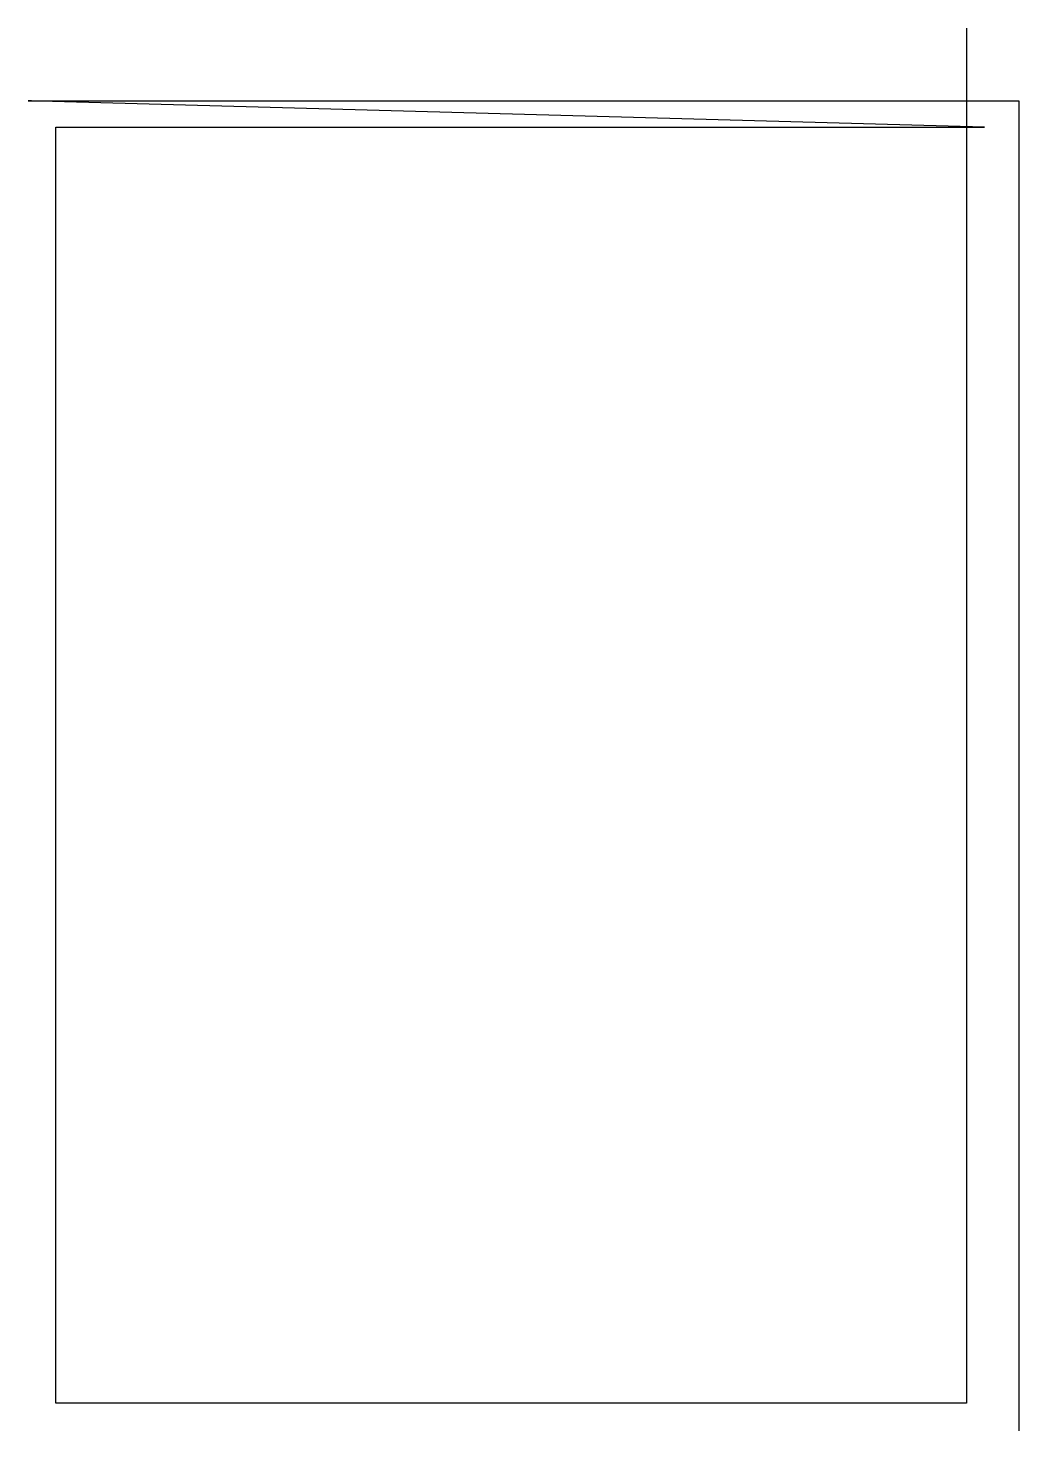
# Model space of a CAD drawing. Header units: metres. Extents: x 0 to 285, y 0 to 403.
import ezdxf

# ---------------------------------------------------------------- set-up
doc = ezdxf.new("R2010")
doc.units = ezdxf.units.M

msp = doc.modelspace()

# ---------------------------------------------------------------- linework, layer by layer
at = {"layer": 'TOOL_0'}
for p, q in [((269.5, 402.944), (269.5, 374.501)), ((274.653, 374.501), (0, 382.049)), ((0, 382.049), (1, 382.049)), ((1, 382.049), (0, 382.049)), ((0, 382.049), (1, 382.049)), ((1, 382.049), (284.551, 382.049)), ((284.551, 382.049), (284.551, 1)), ((8, 8.001), (8, 374.501)), ((8, 374.501), (269.5, 374.501)), ((269.5, 374.501), (269.5, 8.001)), ((269.5, 374.501), (274.653, 374.501)), ((269.5, 8.001), (8, 8.001)), ((284.551, 1), (284.551, 0))]:
    msp.add_line(p, q, dxfattribs=at)

doc.saveas('drawing.dxf')
